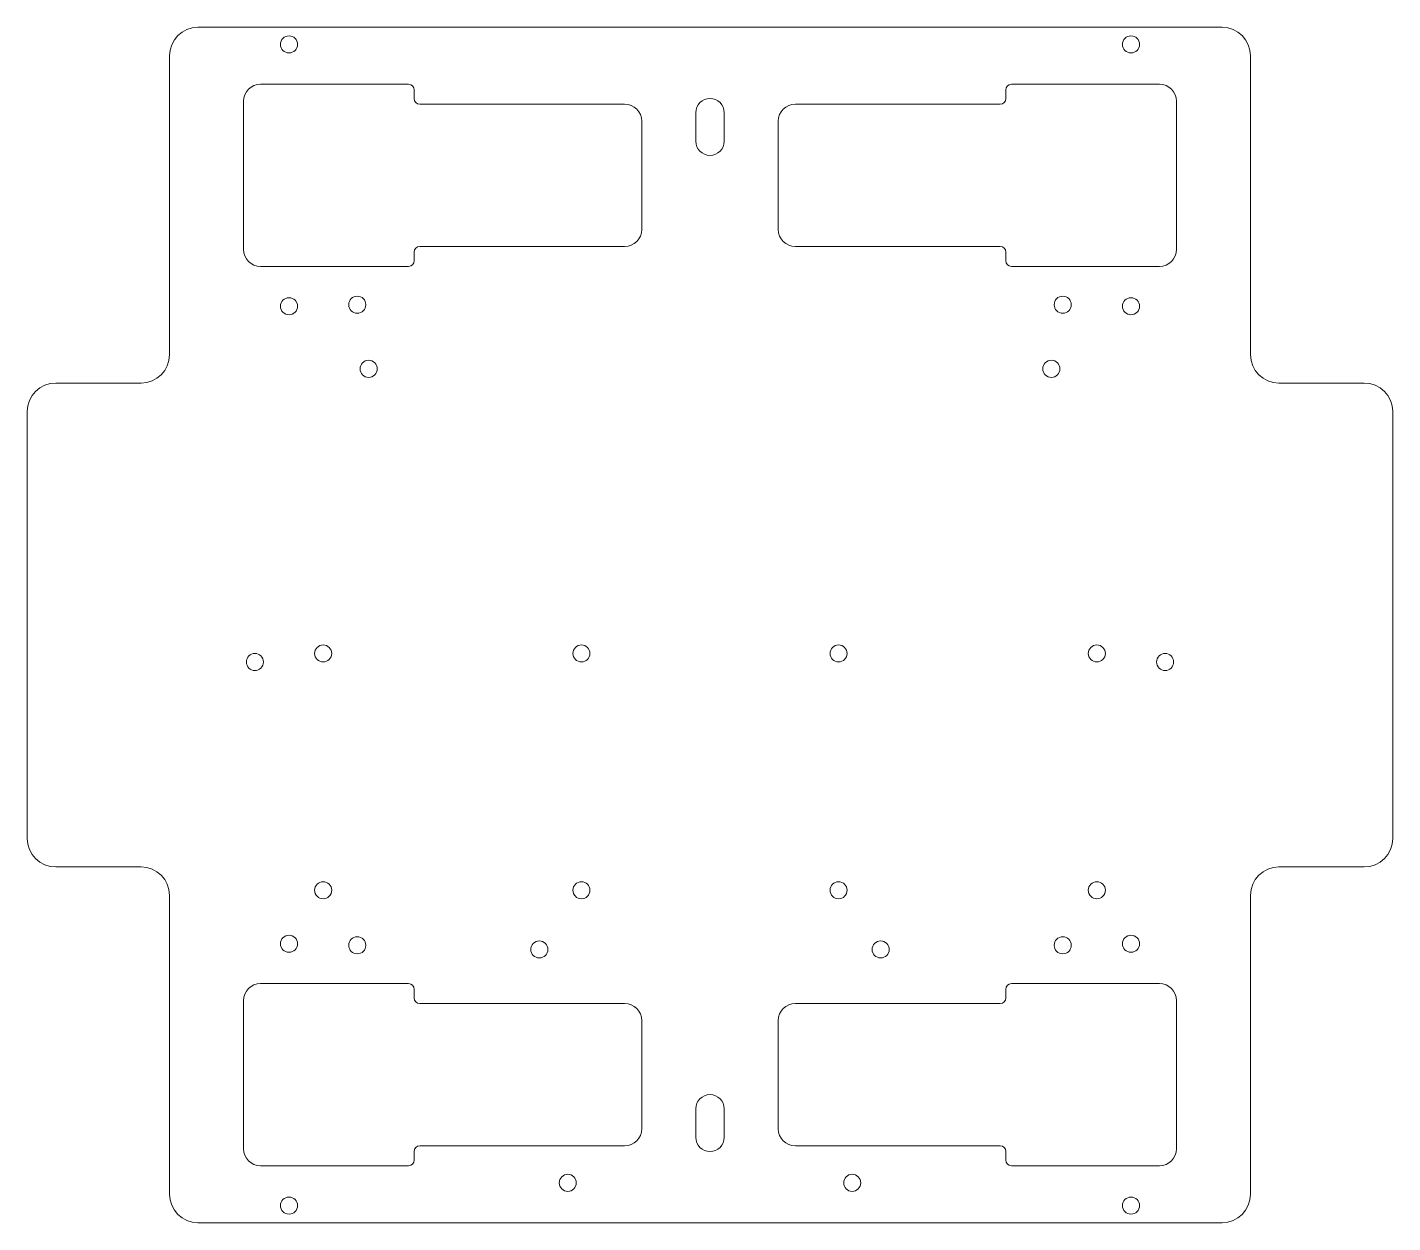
# Model space of a CAD drawing. Header units: millimetres. Extents: x -120 to 120, y -105 to 105.
import ezdxf

# ---------------------------------------------------------------- set-up
doc = ezdxf.new("R2010")
doc.units = ezdxf.units.MM

msp = doc.modelspace()

# ---------------------------------------------------------------- linework, layer by layer
at = {"color": 7, "linetype": 'Continuous', "lineweight": 15}
for p, q in [((90, 105), (-90, 105)), ((-95, 100), (-95, 47.5)), ((95, 47.5), (95, 100)), ((-53, 95), (-79, 95)), ((-52, 92.5), (-52, 94)), ((52, 94), (52, 92.5)), ((79, 95), (53, 95)), ((-82, 92), (-82, 66)), ((-15, 91.5), (-51, 91.5)), ((51, 91.5), (15, 91.5)), ((82, 66), (82, 92)), ((-2.5, 90), (-2.5, 85)), ((2.5, 85), (2.5, 90)), ((-12, 69.5), (-12, 88.5)), ((12, 88.5), (12, 69.5)), ((-52, 64), (-52, 65.5)), ((-51, 66.5), (-15, 66.5)), ((15, 66.5), (51, 66.5)), ((52, 65.5), (52, 64)), ((-79, 63), (-53, 63)), ((53, 63), (79, 63)), ((-100, 42.5), (-115, 42.5)), ((115, 42.5), (100, 42.5)), ((-120, 37.5), (-120, -37.5)), ((120, -37.5), (120, 37.5)), ((-115, -42.5), (-100, -42.5)), ((100, -42.5), (115, -42.5)), ((-95, -47.5), (-95, -100)), ((95, -100), (95, -47.5)), ((-53, -63), (-79, -63)), ((-52, -65.5), (-52, -64)), ((52, -64), (52, -65.5)), ((79, -63), (53, -63)), ((-82, -66), (-82, -92)), ((-15, -66.5), (-51, -66.5)), ((51, -66.5), (15, -66.5)), ((82, -92), (82, -66)), ((-12, -88.5), (-12, -69.5)), ((12, -69.5), (12, -88.5)), ((-2.5, -85), (-2.5, -90)), ((2.5, -90), (2.5, -85)), ((-52, -94), (-52, -92.5)), ((-51, -91.5), (-15, -91.5)), ((15, -91.5), (51, -91.5)), ((52, -92.5), (52, -94)), ((-79, -95), (-53, -95)), ((53, -95), (79, -95)), ((-90, -105), (90, -105))]:
    msp.add_line(p, q, dxfattribs=at)
for centre in [(-74, 102), (74, 102), (-62, 56.27), (62, 56.27), (-74, 56), (74, 56), (-60, 45), (60, 45), (-68, -5), (-22.6, -5), (22.6, -5), (68, -5), (-80, -6.5), (80, -6.5), (-68, -46.6), (-22.6, -46.6), (22.6, -46.6), (68, -46.6), (-74, -56), (-62, -56.27), (62, -56.27), (74, -56), (-30, -57), (30, -57), (-25, -98), (25, -98), (-74, -102), (74, -102)]:
    msp.add_circle(centre, 1.5, dxfattribs=at)
for centre, radius, start, end in [((-90, 100), 5, 90, 180), ((90, 100), 5, 0, 90), ((-79, 92), 3, 90, 180), ((-53, 94), 1, 0, 90), ((53, 94), 1, 90, 180), ((79, 92), 3, 0, 90), ((-51, 92.5), 1, 180, 270), ((-15, 88.5), 3, 0, 90), ((0, 90), 2.5, 0, 180), ((15, 88.5), 3, 90, 180), ((51, 92.5), 1, 270, 0), ((0, 85), 2.5, 180, 0), ((-15, 69.5), 3, 270, 0), ((15, 69.5), 3, 180, 270), ((-79, 66), 3, 180, 270), ((-51, 65.5), 1, 90, 180), ((51, 65.5), 1, 0, 90), ((79, 66), 3, 270, 0), ((-53, 64), 1, 270, 0), ((53, 64), 1, 180, 270), ((-100, 47.5), 5, 270, 0), ((100, 47.5), 5, 180, 270), ((-115, 37.5), 5, 90, 180), ((115, 37.5), 5, 0, 90), ((-115, -37.5), 5, 180, 270), ((115, -37.5), 5, 270, 0), ((-100, -47.5), 5, 0, 90), ((100, -47.5), 5, 90, 180), ((-79, -66), 3, 90, 180), ((-53, -64), 1, 0, 90), ((53, -64), 1, 90, 180), ((79, -66), 3, 0, 90), ((-51, -65.5), 1, 180, 270), ((-15, -69.5), 3, 0, 90), ((15, -69.5), 3, 90, 180), ((51, -65.5), 1, 270, 0), ((0, -85), 2.5, 0, 180), ((-15, -88.5), 3, 270, 0), ((15, -88.5), 3, 180, 270), ((0, -90), 2.5, 180, 0), ((-79, -92), 3, 180, 270), ((-51, -92.5), 1, 90, 180), ((51, -92.5), 1, 0, 90), ((79, -92), 3, 270, 0), ((-53, -94), 1, 270, 0), ((53, -94), 1, 180, 270), ((-90, -100), 5, 180, 270), ((90, -100), 5, 270, 0)]:
    msp.add_arc(centre, radius, start, end, dxfattribs=at)

doc.saveas('drawing.dxf')
